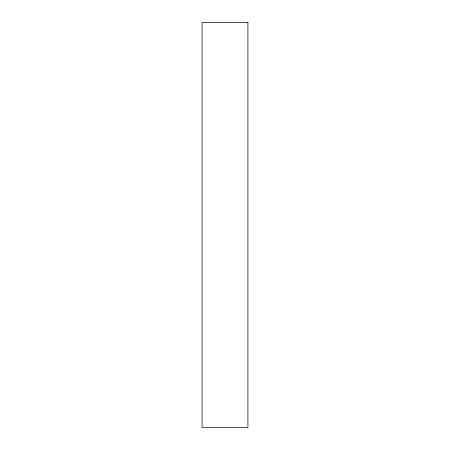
<?xml version="1.0" encoding="UTF-8"?>
<svg xmlns="http://www.w3.org/2000/svg" width="450" height="450" viewBox="0 0 450 450"><rect width="100%" height="100%" fill="white"/><g stroke="black" fill="none" stroke-linecap="round" stroke-linejoin="round"><path stroke-width="0.67" d="M247.922 22.5L202.078 22.5L202.078 427.5L247.922 427.5L247.922 22.5"/></g></svg>
